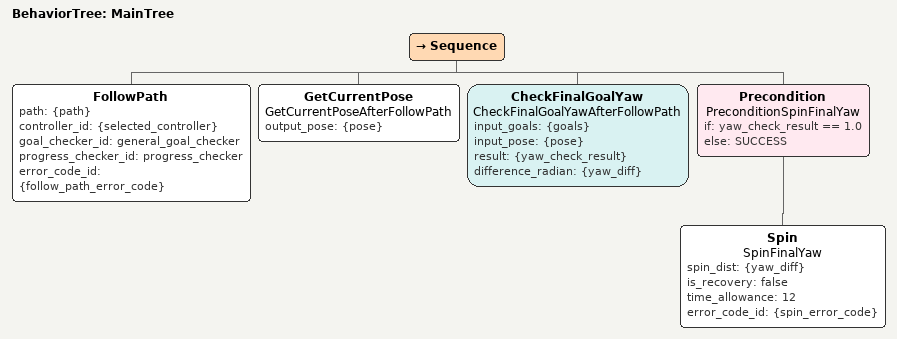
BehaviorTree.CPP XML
<root main_tree_to_execute="MainTree">
  <BehaviorTree ID="MainTree">
    <Sequence>
        <FollowPath path="{path}" controller_id="{selected_controller}"
                    goal_checker_id="general_goal_checker" progress_checker_id="progress_checker"
                    error_code_id="{follow_path_error_code}"/>

        <GetCurrentPose name="GetCurrentPoseAfterFollowPath" output_pose="{pose}"/>

        <CheckFinalGoalYaw name="CheckFinalGoalYawAfterFollowPath"
            input_goals="{goals}"
            input_pose="{pose}"
            result="{yaw_check_result}"
            difference_radian="{yaw_diff}" />

        <Precondition name="PreconditionSpinFinalYaw"
            if="yaw_check_result == 1.0" else="SUCCESS">

            <Spin name="SpinFinalYaw" spin_dist="{yaw_diff}" is_recovery="false" time_allowance="12" error_code_id="{spin_error_code}"/>

        </Precondition>
    </Sequence>
  </BehaviorTree>
</root>
